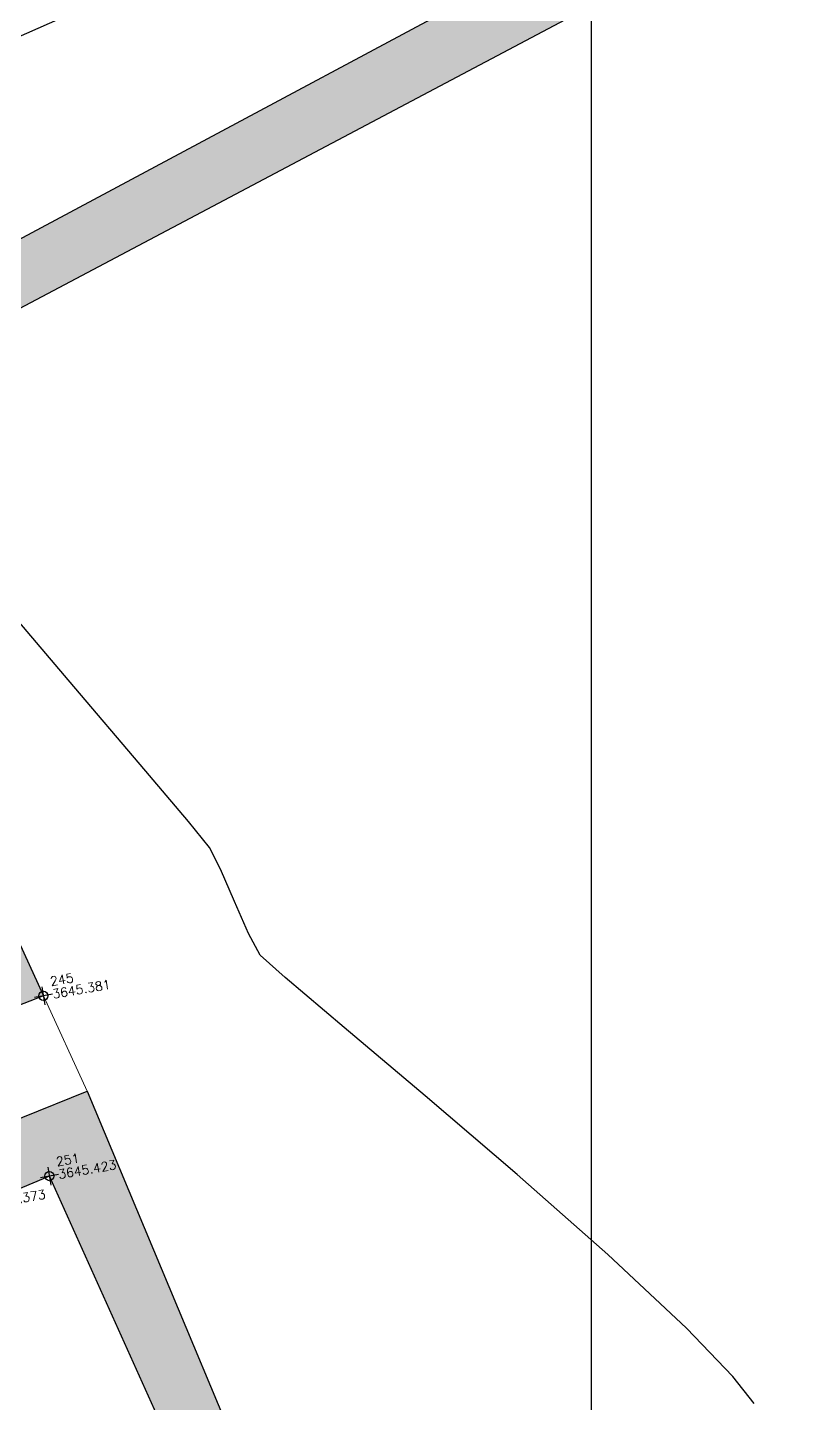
# Model space of a CAD drawing. Header units: millimetres. Extents: x 736950 to 738835, y 8500595 to 8502131.
# Drawn here: x 737793.83 to 737802.2, y 8501281.6 to 8501296.66 of the extents above; entities that cross this region are included whole.
import ezdxf

# ---------------------------------------------------------------- set-up
doc = ezdxf.new("R2010")
doc.units = ezdxf.units.MM
for name, color, linetype, lineweight in [('CONT-MJR', 80, 'Continuous', 30), ('MURO PIEDRA', 252, 'Continuous', 30), ('pista', 251, 'Continuous', 5)]:
    doc.layers.add(name, color=color, linetype=linetype, lineweight=lineweight)
doc.layers.add('Cuadricula Coordenadas', color=5, linetype='Continuous')
doc.styles.add('5mm', font='arial.ttf', dxfattribs={"height": 3})
pattern_1 = [(59.94991650582833, (1479841.21072825, -18.49207214638591), (0.7173147616177996, 0.06212513786334364), [0.07500000000000001, -0.8250000000000001]), (4.949916505828331, (1479841.21072825, -18.49207214638591), (-0.2666336227691331, 0.7169040729334506), [0.06, -0.66]), (110.4013165058283, (1479841.270504478, -18.48689504899085), (0.4506817424667108, 0.7790288530571421), [0.06374018999999999, -0.7011421119999998]), (56.13411650582835, (1479841.176170796, -18.29508031532168), (1.07978843215245, 0.02137619624183779), [0.1124999999999999, -1.237499999999998]), (106.5855165058283, (1479841.266153166, -18.29329902119935), (0.752289432321798, 1.120964142855684), [0.09561028799999993, -1.051712999999999]), (1.134116505828333, (1479841.176170796, -18.29508031532168), (0.7522885572049924, 1.12096473051034), [0.09000000000000001, -0.9900000000000001]), (30.94991650582834, (1479841.283306076, -18.32704954408109), (0.6574964912282043, -0.293425227292985), [0.07500000000000001, -0.8250000000000001]), (335.9499165058284, (1479841.283306076, -18.32704954408109), (0.1143589702920628, 0.7562849757157031), [0.06, -0.66]), (81.40131650582836, (1479841.338097435, -18.35150168277323), (0.7718558160208798, 0.4628591428967336), [0.06374019000000002, -0.701142112]), (47.44991650582834, (1479841.21072825, -18.49207214638591), (-0.04554285905854174, 0.3299879209740469), [0, -0.652, 0, -0.67, 0, -0.6625000000000001]), (17.44991650582834, (1479841.21072825, -18.49207214638591), (0.1909634295804004, 0.4339344980096552), [0, -0.3819999999999997, 0, -0.6369999999999993, 0, -0.2524999999999997]), (337.4499165058283, (1479840.991082356, -18.53060370869935), (0.5296904964497462, 0.07002209344786473), [0, -0.25, 0, -0.7799999999999999, 0, -1.035]), (327.4499165058284, (1479840.892586439, -18.5478824339807), (0.557117696670718, 0.1993664657265957), [0, -0.325, 0, -0.518, 0, -0.735])]

msp = doc.modelspace()

# ---------------------------------------------------------------- hatches: boundary and pattern name
at = {"layer": 'pista'}
h = msp.add_hatch(dxfattribs=at)
h.set_pattern_fill('HONEY', color=256, scale=3, angle=9.94991650582834, style=0)
h.set_pattern_definition([(9.94991650582834, (1479841.21072825, -18.49207214638591), (0.4979252195647159, 0.4170677100899267), [0.375, -0.75]), (129.9499165058283, (1479841.21072825, -18.49207214638591), (-0.6101538418184378, 0.222682034283025), [0.3749999999999999, -0.7499999999999998]), (69.94991650582834, (1479841.21072825, -18.49207214638591), (-0.112228622253722, 0.6397497443729518), [-0.75, 0.375])])
h.paths.add_polyline_path([(737744.7999806425, 8501250.923935566), (737743.4751223363, 8501250.754223157), (737756.465848178, 8501242.026572531), (737763.5739612179, 8501242.006896213), (737770.002546867, 8501243.455222024), (737769.8468594846, 8501244.342704736), (737763.4750639071, 8501242.907173423), (737756.7405500773, 8501242.925815564)])
h.paths.add_polyline_path([(737794.2809870465, 8501256.017245878), (737809.7820272583, 8501263.709828075), (737823.391616501, 8501273.483615467), (737837.0791595323, 8501280.557800073), (737851.5530432165, 8501285.77819753), (737870.8510758049, 8501293.050216693, -0.9976846880626209), (737871.0089264096, 8501292.63424804), (737865.2748787645, 8501289.581801567, 0.7845063948290762), (737866.1540430214, 8501286.121818589), (737883.2588851704, 8501291.348365877), (737897.4188924351, 8501296.516943583), (737903.2981396064, 8501301.44146652, -0.5512150924587264), (737904.1219025984, 8501301.177325813), (737906.855912117, 8501297.98174819, 0.5618964424650519), (737910.2738656431, 8501298.536066804), (737914.22079628, 8501308.558674501), (737925.6412323939, 8501300.72656757, 0.340189525830376), (737928.7023693406, 8501300.894137181), (737936.9171069289, 8501306.117412793, -0.358727273887905), (737938.1716059428, 8501305.962964654), (737943.1732157968, 8501301.051021611, 0.3417074120720416), (737946.0555081918, 8501300.709858142), (737955.8779356404, 8501307.072689936), (737971.8320576148, 8501314.464803053), (737988.5677626224, 8501323.411181662), (738023.1375471824, 8501336.282937778), (738044.4246208373, 8501357.728329657), (738061.4456776979, 8501362.208386911), (738078.9085143938, 8501363.070318012), (738112.0997810266, 8501372.051506756), (738118.6561313582, 8501373.365123207), (738128.3493353954, 8501376.976906104), (738155.2251721952, 8501366.826195797), (738176.6167526407, 8501363.543890122), (738193.8053773039, 8501353.328603027), (738204.7313956148, 8501340.877429372), (738207.705198212, 8501335.751671141), (738214.35685511, 8501331.742925933), (738229.9282901662, 8501313.374534177), (738233.5603594936, 8501308.186787868), (738234.53883727, 8501308.358438132), (738230.6417003467, 8501313.924784988), (738214.9478837823, 8501332.43754055), (738208.3676942562, 8501336.403214611), (738205.4657963786, 8501341.405035153), (738194.387784551, 8501354.029418997), (738176.9261677533, 8501364.406946706), (738155.4549153853, 8501367.70147717), (738128.3514754312, 8501377.93815071), (738118.4090486554, 8501374.233504975), (738111.8936108743, 8501372.928085677), (738078.7671659255, 8501363.964436961), (738061.3074614278, 8501363.102660457), (738043.958527311, 8501358.536303693), (738022.6381405202, 8501337.057350922), (737988.196920163, 8501324.233464561), (737971.4304040315, 8501315.270615296), (737955.4419368334, 8501307.862588815), (737945.5806043665, 8501301.47455489, -0.3391433520832071), (737943.8038299843, 8501301.693147572), (737938.8116631231, 8501306.59581691, 0.3560082385246841), (737936.4342009705, 8501306.876887502), (737928.158540546, 8501301.61487459, -0.3502196171718997), (737926.1502499409, 8501301.468794718), (737914.5128481541, 8501309.44969617, 0.4302069892023044), (737913.4330382891, 8501309.014522241), (737909.4507249827, 8501298.90206584, -0.5704007069138802), (737907.5397775185, 8501298.566836312), (737904.9064502402, 8501301.644734057, 0.4931454261128044), (737902.7202336333, 8501302.131411942), (737896.9620044216, 8501297.308254998), (737882.9728831241, 8501292.20205278), (737866.0373022418, 8501287.027224885, -0.7384715771871906), (737865.6977918843, 8501288.787355538), (737871.5108758068, 8501291.881875956, 0.9119586051647783), (737870.5337161538, 8501293.892406015), (737851.2416702455, 8501286.62264278), (737836.7183275839, 8501281.384406622), (737822.9200107896, 8501274.252970394), (737809.3164408724, 8501264.483505804), (737793.8201376351, 8501256.79327439), (737778.9884914039, 8501246.402265295), (737769.846859484, 8501244.34270474), (737770.0025468671, 8501243.455222024), (737779.3594973255, 8501245.563292695)])
h.paths.add_polyline_path([(738260.5182952256, 8501271.251537092), (738234.538837269, 8501308.358438132), (738233.56035949, 8501308.186787868), (738259.6897886079, 8501270.86568047), (738269.3749442189, 8501234.589470252), (738274.5057655985, 8501215.583008338), (738279.7983711922, 8501189.602392923), (738280.7089290785, 8501189.641305126), (738275.382018582, 8501215.790318219), (738270.2441657205, 8501234.822827347)])
h = msp.add_hatch(dxfattribs=at)
h.set_pattern_fill('AR-CONC', color=256, scale=0.1, angle=9.94991650582834, style=0)
h.set_pattern_definition(pattern_1)
h.paths.add_polyline_path([(737782.5678553759, 8501269.745840656), (737780.8543125066, 8501271.613858812), (737780.5330372917, 8501271.09555076), (737782.606291577, 8501268.803305427), (737783.1693790738, 8501269.054376086), (737797.8548099722, 8501277.26939229), (737797.5964829637, 8501277.931718605)])
h.paths.add_polyline_path([(737815.5553798168, 8501306.025338823), (737790.9109348458, 8501292.828602556), (737791.1826530054, 8501292.234478343), (737815.0279814235, 8501304.864754947), (737821.8454613093, 8501291.310866907), (737797.5964829631, 8501277.931718607), (737797.8548099734, 8501277.269392287), (737823.0063921954, 8501290.897239685)])
h = msp.add_hatch(dxfattribs=at)
h.set_pattern_fill('AR-CONC', color=256, scale=0.1, angle=9.94991650582834, style=0)
h.set_pattern_definition(pattern_1)
h.paths.add_polyline_path([(737791.5559219075, 8501289.695930107), (737792.551449192, 8501287.89282433), (737790.2650922528, 8501286.885621794), (737789.9606399436, 8501287.50992386), (737789.282920198, 8501287.119431661), (737789.8594336101, 8501285.928127635), (737792.0678738108, 8501286.818103971), (737792.4463915016, 8501285.459065948), (737794.0040653513, 8501286.065330887), (737790.9109348459, 8501292.828602554), (737781.3881687867, 8501287.72137282), (737782.6339078179, 8501285.765198162), (737783.0078059994, 8501285.335337553), (737785.4498607655, 8501286.786114419), (737785.2161380884, 8501287.261886118), (737783.2372918824, 8501285.994910313), (737782.3113635977, 8501287.424422752), (737783.9599153812, 8501288.247653594), (737784.3926472707, 8501287.453479107), (737784.9138481152, 8501287.700247582), (737784.4122215663, 8501288.53411496), (737788.182679965, 8501290.601700379), (737788.8308387263, 8501289.62703417), (737789.3565152617, 8501289.888801586), (737788.8109832528, 8501290.955585923), (737790.5384877817, 8501291.832262661), (737791.2868478165, 8501290.442669103), (737788.063415962, 8501288.51559306), (737788.3988717829, 8501287.98801578), (737789.0000609824, 8501288.21097491), (737789.070400743, 8501287.65374756), (737789.8522352043, 8501287.913749244), (737789.6802740138, 8501288.6277761)])
h.paths.add_polyline_path([(737791.0837549088, 8501284.730663916), (737791.9854634485, 8501285.239115203), (737791.6551462315, 8501285.74464417), (737788.1434119036, 8501284.378310386), (737786.9481739387, 8501287.065201564), (737787.7908017033, 8501287.522677738), (737787.3599158415, 8501288.080618033), (737786.0324271923, 8501287.394931596), (737787.919708298, 8501283.193841858), (737790.4375838388, 8501284.35130795), (737790.8917770548, 8501283.52739441), (737788.20799533, 8501282.256556634), (737790.9435468046, 8501276.478315542), (737784.533403857, 8501273.038994186), (737784.7939092786, 8501272.46842436), (737796.9944802003, 8501279.00788666), (737794.4822346828, 8501285.01979172), (737793.0700123186, 8501284.450652303), (737793.2943148619, 8501283.768143423), (737794.0690307743, 8501284.091873642), (737795.3190969373, 8501281.318150045), (737793.178964494, 8501280.438126111), (737793.3973397883, 8501279.73731784), (737795.5637387651, 8501280.699110165), (737796.1738632472, 8501279.634519575), (737793.5535819186, 8501278.088515125), (737792.7902651053, 8501280.095815165), (737792.1792930259, 8501279.695221707), (737793.0154632638, 8501277.781923683), (737791.5939515219, 8501276.86247528), (737789.3079972652, 8501281.854576852), (737791.2870469418, 8501282.807869766), (737792.0530998199, 8501281.271119952), (737790.4115469962, 8501280.49480408), (737790.727105167, 8501279.830334337), (737793.0471402801, 8501280.801818809), (737792.1528624722, 8501283.1100162), (737792.8423039216, 8501283.60153577), (737792.5502280426, 8501284.172658946), (737791.5003286791, 8501283.826036204)])
h.paths.add_polyline_path([(737779.9851969633, 8501272.742664894), (737779.5926013328, 8501273.128634678), (737779.1944125522, 8501272.568406422), (737779.9120214739, 8501271.759229414), (737781.5425726977, 8501272.997593943), (737783.0716911793, 8501271.492163213), (737783.9898327204, 8501271.982176594), (737783.7344773642, 8501272.604413401), (737783.2633009446, 8501272.275046157), (737782.1794489613, 8501273.522533583), (737782.5377013684, 8501273.887930917), (737782.0967588566, 8501274.468473509)])

# ---------------------------------------------------------------- linework, layer by layer
at = {"linetype": 'Continuous', "extrusion": (0.9849591664230046, 0.172787269436437, 0)}
for points, elevation in [([(8245938.325062787, 0), (8245938.125062788, 0)], 2195610.973162654), ([(8245936.370062788, 0), (8245936.170062788, 0)], 2195610.696162655)]:
    msp.add_lwpolyline(points, dxfattribs=dict(at, elevation=elevation))
at = {"linetype": 'Continuous', "extrusion": (-0.172787269436437, 0.9849591664230046, 0)}
for points, elevation in [([(-2195611.073162655, 0), (-2195610.873162654, 0)], 8245938.225062788), ([(-2195610.796162655, 0), (-2195610.596162654, 0)], 8245936.270062788)]:
    msp.add_lwpolyline(points, dxfattribs=dict(at, elevation=elevation))
at = {"linetype": 'Continuous'}
for centre in [(737794.0040653513, 8501286.065330887), (737794.069030774, 8501284.091873642)]:
    msp.add_circle(centre, 0.05, dxfattribs=at)
at = {"layer": 'CONT-MJR'}
for points, elevation in [([(737794.8435275129, 8501297.053469349), (737792.668347328, 8501296.09020329)], 3640), ([(737794.3377664323, 8501289.45137372), (737793.5147939876, 8501290.412855107)], 3645), ([(737795.5910734462, 8501287.972417481), (737795.0633580481, 8501288.598801821)], 3645), ([(737795.8204172365, 8501287.689498773), (737795.5910734462, 8501287.972417481)], 3645), ([(737796.2485311221, 8501286.746139986), (737796.0936878638, 8501287.09731162)], 3645), ([(737796.3739428272, 8501286.511834275), (737796.2485311221, 8501286.746139986)], 3645), ([(737797.2945857653, 8501285.71914583), (737796.6501382777, 8501286.263838975)], 3645), ([(737801.0398316835, 8501282.427879602), (737800.1799082495, 8501283.232121728)], 3645)]:
    msp.add_lwpolyline(points, dxfattribs=dict(at, elevation=elevation))
at = {"layer": 'CONT-MJR', "extrusion": (0.7615400461868567, 0.6481178581505992, 0), "elevation": 6071697.444801666}
msp.add_lwpolyline([(5995893.555961634, 3645), (5995894.675498162, 3645)], dxfattribs=at)
at = {"layer": 'CONT-MJR', "extrusion": (0.8936725360961894, 0.4487197323802523, 0), "elevation": 4474043.398872866}
msp.add_lwpolyline([(7266303.518654734, 3645), (7266303.786468796, 3645)], dxfattribs=at)
at = {"layer": 'CONT-MJR', "extrusion": (0.9173697075673094, 0.3980362039285736, 0), "elevation": 4060651.831431621}
msp.add_lwpolyline([(7505153.702001657, 3645.000000000009), (7505154.086632936, 3645.000000000009)], dxfattribs=at)
at = {"layer": 'CONT-MJR', "extrusion": (0.668100107195297, 0.7440713989703089, 0), "elevation": 6818485.984427451}
msp.add_lwpolyline([(5130736.878544729, 3645.000000000003), (5130737.249739551, 3645.000000000003)], dxfattribs=at)
at = {"layer": 'CONT-MJR', "extrusion": (0.6450248293668281, 0.7641616121608663, 0), "elevation": 6972253.774630118}
msp.add_lwpolyline([(4919742.839633148, 3645), (4919744.000312109, 3645)], dxfattribs=at)
at = {"layer": 'CONT-MJR', "extrusion": (0.6506207169271357, 0.759402846126626, 0), "elevation": 6935926.784131262}
msp.add_lwpolyline([(4970824.761686759, 3645), (4970826.083372482, 3645)], dxfattribs=at)
at = {"layer": 'CONT-MJR', "extrusion": (0.661951475899805, 0.7495466920439781, 0), "elevation": 6860496.642775193}
msp.add_lwpolyline([(5074421.298305566, 3645.00000000001), (5074422.625353352, 3645.00000000001)], dxfattribs=at)
at = {"layer": 'CONT-MJR', "extrusion": (0.7214887454854542, 0.6924261622280209, 0), "elevation": 6418825.51219921}
msp.add_lwpolyline([(5622706.120061479, 3645.000000000003), (5622706.851409893, 3645.000000000003)], dxfattribs=at)
at = {"layer": 'CONT-MJR', "extrusion": (0.7885860383499439, 0.6149244344791814, 0), "elevation": 5809465.963275936}
msp.add_lwpolyline([(6250299.639291027, 3645.000000000013), (6250300.016013221, 3645.000000000013)], dxfattribs=at)
at = {"layer": 'Cuadricula Coordenadas', "color": 8}
msp.add_line((737800, 8500595.507225098), (737800, 8502130.641312933), dxfattribs=at)
at = {"layer": 'MURO PIEDRA'}
msp.add_lwpolyline([(737797.854809973, 8501277.269392287), (737823.0063921952, 8501290.897239685), (737815.5553798163, 8501306.025338823), (737790.9109348458, 8501292.828602556), (737791.1826530054, 8501292.234478343), (737815.0279814239, 8501304.864754947), (737821.8454613088, 8501291.310866907), (737797.5964829633, 8501277.931718607)], close=True, dxfattribs=at)
msp.add_lwpolyline([(737797.854809973, 8501277.269392287), (737823.0063921952, 8501290.897239685), (737815.5553798163, 8501306.025338823), (737790.9109348458, 8501292.828602556), (737791.1826530054, 8501292.234478343), (737815.0279814239, 8501304.864754947), (737821.8454613088, 8501291.310866907), (737797.5964829633, 8501277.931718607)], close=True, dxfattribs=at)
for points in [[(737790.9109348458, 8501292.828602556), (737794.0040653513, 8501286.065330887), (737792.4463915018, 8501285.459065946)], [(737795.3190969375, 8501281.318150045), (737794.069030774, 8501284.091873642), (737793.2943148615, 8501283.768143423), (737793.0700123187, 8501284.450652303), (737794.4822346824, 8501285.01979172), (737796.9944802008, 8501279.00788666)]]:
    msp.add_lwpolyline(points, dxfattribs=at)
at = {"layer": 'pista'}
msp.add_line((737794.0040653513, 8501286.065330887), (737794.4822346824, 8501285.01979172), dxfattribs=at)

# ---------------------------------------------------------------- texts
at = {"color": 2, "char_height": 0.1, "attachment_point": 1, "rotation": 9.94991650582834, "style": '5mm'}
for s, insert, width in [('\\Ftxt.shx;\\W1.0000000000;\\T1.0000000000;\\o\\l245', (737794.0697316868, 8501286.269751854), 0.4), ('\\Ftxt.shx;\\W1.0000000000;\\T1.0000000000;\\o\\l251', (737794.1346971095, 8501284.296294611), 0.3666666666666667)]:
    msp.add_mtext(s, dxfattribs=dict(at, insert=insert, width=width))
at = {"color": 1, "char_height": 0.1, "attachment_point": 1, "rotation": 9.94991650582834, "style": '5mm'}
for s, insert, width in [('\\Ftxt.shx;\\W1.0000000000;\\T1.0000000000;\\o\\l3645.381', (737794.0939219046, 8501286.13185757), 0.7999999999999999), ('\\Ftxt.shx;\\W1.0000000000;\\T1.0000000000;\\o\\l3645.423', (737794.1588873273, 8501284.158400327), 0.8333333333333334), ('\\Ftxt.shx;\\W1.0000000000;\\T1.0000000000;\\o\\l3645.373', (737793.3841714149, 8501283.834670108), 0.8333333333333334)]:
    msp.add_mtext(s, dxfattribs=dict(at, insert=insert, width=width))

doc.saveas('drawing.dxf')
